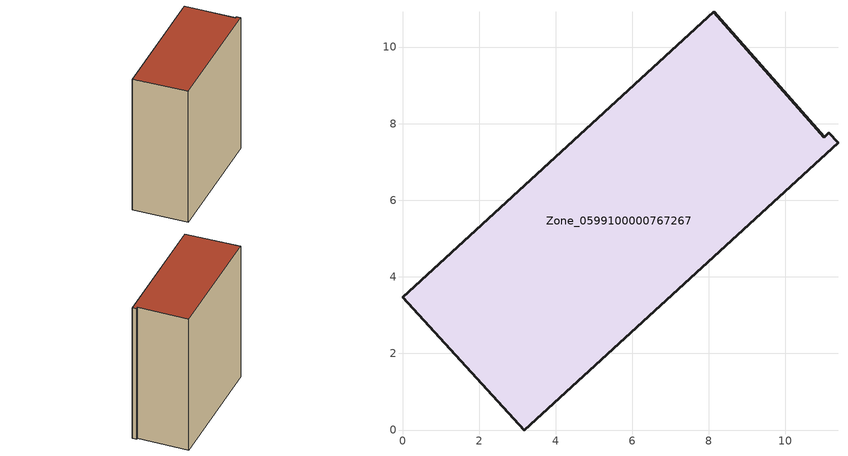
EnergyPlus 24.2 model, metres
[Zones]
Zone_0599100000767267
 floor ground (C_G): 11.01,7.64 11.13,7.76 11.37,7.5 3.18,0 0,3.47 8.13,10.92 z3.32
 wall outside (C_F): 0,3.47 3.18,0 11.37,7.5 11.13,7.76 11.01,7.64 8.13,10.92 0,3.47 z3.32:15.59
 roof outside (C_R): 11.13,7.76 11.01,7.64 8.13,10.92 0,3.47 3.18,0 11.37,7.5 z15.59
[BUILDING]
Pand.0599100000767267: North Axis=0; Terrain=City; Loads Convergence Tolerance Value=0.04; Temperature Convergence Tolerance Value=0.4; Solar Distribution=FullExterior; Maximum Number of Warmup Days=25; Minimum Number of Warmup Days=1
[Site:Location]
Rotterdam.The.Hague.AP_ZH_NLD Design_Conditions: Latitude=51.96; Longitude=4.45; Time Zone=1; Elevation=-4.5
[SITE:GROUNDTEMPERATURE:BUILDINGSURFACE]
18, 18, 18, 18, 18, 18, 18, 18, 18, 18, 18, 18
[MATERIAL] Thermal Absorptance=0.9; Solar Absorptance=0.7; Visible Absorptance=0.7
Name | Roughness | Thickness | Conductivity | Density | Specific Heat
G.TI.2006-2014 | MediumSmooth | 0.15 | 0.06 | 540 | 1210
F.TI.2006-2014 | Rough | 0.3 | 0.12 | 1920 | 840
R.TI.2006-2014 | MediumRough | 0.2 | 0.08 | 1500 | 1000
[CONSTRUCTION]
C_G: G.TI.2006-2014
C_F: F.TI.2006-2014
C_R: R.TI.2006-2014
[ZONE]
Zone_0599100000767267: Type=1; Multiplier=1; Ceiling Height=Autocalculate; Volume=Autocalculate; Floor Area=autocalculate; Part of Total Floor Area=Yes
[ZONEINFILTRATION:DESIGNFLOWRATE]
Infil_Zone_0599100000767267: Zone or ZoneList or Space or SpaceList=Zone_0599100000767267; Schedule=AlwaysOn; Design Flow Rate Calculation Method=Flow/Area; Flow Rate per Floor Area=0.0015; Constant Term Coefficient=1; Temperature Term Coefficient=0; Velocity Term Coefficient=0; Velocity Squared Term Coefficient=0
[HVACTEMPLATE:ZONE:IDEALLOADSAIRSYSTEM]
Zone_0599100000767267: Maximum Heating Supply Air Temperature=50; Minimum Cooling Supply Air Temperature=13; Maximum Heating Supply Air Humidity Ratio=0.0156; Minimum Cooling Supply Air Humidity Ratio=0.0077; Heating Limit=NoLimit; Cooling Limit=NoLimit; Dehumidification Control Type=ConstantSensibleHeatRatio; Cooling Sensible Heat Ratio=0.7; Dehumidification Setpoint=60; Humidification Control Type=None; Humidification Setpoint=30; Outdoor Air Method=None; Outdoor Air Flow Rate per Person=0.00944; Outdoor Air Flow Rate per Zone Floor Area=0; Outdoor Air Flow Rate per Zone=0; Demand Controlled Ventilation Type=None; Outdoor Air Economizer Type=NoEconomizer; Heat Recovery Type=None; Sensible Heat Recovery Effectiveness=0.7; Latent Heat Recovery Effectiveness=0.65
[ZONECONTROL:THERMOSTAT]
ThermostatControl_Zone_0599100000767267: Zone or ZoneList=Zone_0599100000767267; Control Type Schedule=DualSetpointControlType; Control 1=Thermostat_Zone_0599100000767267; Temperature Difference Between Cutout And Setpoint=0
[THERMOSTATSETPOINT:DUALSETPOINT]
Thermostat_Zone_0599100000767267: Heating Setpoint Temperature Schedule=HeatingSetpoint_Zone_0599100000767267; Cooling Setpoint Temperature Schedule=CoolingSetpoint_Zone_0599100000767267
[SCHEDULE:COMPACT]
HeatingSetpoint_Zone_0599100000767267: Through: 12/31, For: AllDays, Until: 24:00, 21
CoolingSetpoint_Zone_0599100000767267: Through: 12/31, For: AllDays, Until: 24:00, 24
DualSetpointControlType: Through: 12/31, For: AllDays, Until: 24:00, 4
AlwaysOn: Through: 12/31, For: AllDays, Until: 24:00, 1
